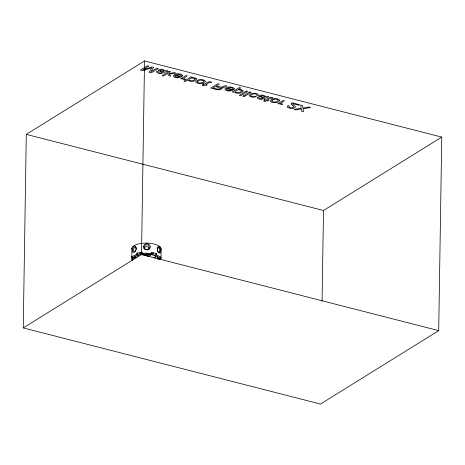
<?xml version="1.0" encoding="UTF-8"?>
<svg xmlns="http://www.w3.org/2000/svg" width="465" height="465" viewBox="0 0 465 465"><rect width="100%" height="100%" fill="white"/><g stroke="black" fill="none" stroke-linecap="round" stroke-linejoin="round"><path stroke-width="0.7" d="M23.25 327.912L26.29 134.362L144.539 60.956L441.75 137.088L438.71 330.638L320.461 404.044L23.25 327.912L141.5 254.506L438.71 330.638M132.165 260.278A14.677 5.76 0.9 0 1 131.88 259.778L131.804 248.45M138.186 255.454L136.797 254.419L136.82 253.129L138.21 254.163L138.186 255.454L135.106 256.064L135.001 257.436L132.066 257.36L132.089 256.07L131.671 257.221M135.001 257.436L135.019 256.145M141.5 254.506L144.539 60.956M157.827 256.721L157.809 258.011L160.634 257.877A14.677 5.76 0.9 0 0 156.484 254.919L156.507 253.628L156.164 253.501A14.677 5.76 0.9 0 0 151.253 252.28L151.23 253.576L149.689 254.535L146.713 253.774L143.633 254.378L142.244 253.344L142.261 252.053L136.82 253.129M157.809 258.011L157.914 256.639L154.938 255.878L154.961 254.588L156.507 253.628M159.832 247.345L159.838 246.677L159.146 246.142A14.677 5.76 0.9 0 0 142.191 243.305A14.677 5.76 0.9 0 0 131.822 249.042M160.745 258.087L160.762 256.796L161 257.767A14.677 5.76 0.9 0 1 160.576 259.214L157.641 259.139M161 257.767L161.14 248.996M322.076 301.105L323.5 210.494L441.75 137.088M137.053 257.157L137.198 255.302L143.453 254.064M141.598 254.169L141.854 255.006M155.612 256.203L155.502 257.604L154.148 257.872M155.606 258.127L155.792 255.773M159.501 251.92L159.233 248.461M159.501 251.96L158.943 252.635L157.885 251.594M159.036 246.671L159.146 246.142C159.698 247.386 160.977 249.228 160.64 251.1A3.145 0.732 85 0 1 160.617 251.914C159.344 256.541 154.63 246.281 159.14 246.712M136.152 249.461C135.827 241.736 130.805 253.948 135.083 251.373M135.995 249.943L135.129 251.321M132.066 257.36L132.077 257.348A14.677 5.76 0.9 0 1 136.774 254.431L136.797 254.419M154.938 255.878L156.484 254.919M157.92 247.665L157.187 248.699L157.275 250.327M157.943 247.653L158.699 247.706L159.268 248.56M147.068 256.308C148.416 256.151 151.328 256.046 151.102 254.128M146.841 249.443C150.242 249.804 149.986 244.491 146.789 244.695C143.627 244.567 143.441 249.717 146.8 249.438M131.897 258.488L134.833 258.563M131.88 259.778L133.054 259.813M151.23 253.576L150.962 253.535A14.677 5.76 0.9 0 0 142.244 253.344M26.29 134.362L323.5 210.494M149.538 254.169L155.618 255.727M159.338 257.843L159.373 257.895A1.122 0.442 0.9 0 1 158.612 258.366L158.42 258.383A1.122 0.442 0.9 0 1 157.164 258.029A1.122 0.442 0.9 0 1 157.908 257.523M133.286 257.389L133.333 257.465A1.122 0.442 0.9 0 0 134.559 257.779A1.122 0.442 0.9 0 0 135.524 257.366A1.122 0.442 0.9 0 0 134.629 256.913M157.74 251.373L157.42 250.722M159.844 247.363L159.838 246.677A14.677 5.76 0.9 0 1 161.082 249.589M160.867 250.17A14.677 5.76 0.9 0 1 160.501 250.74M149.265 254.128A3.371 1.319 0.9 0 1 143.749 254.175M150.863 254.152A4.807 1.889 0.9 0 1 146.667 255.279A4.807 1.889 0.9 0 1 142.162 254.227M144.278 248.112A2.581 2.372 4.5 0 1 149.236 248.641M136.187 248.066C136.809 249.938 132.914 254.942 132.438 251.193A3.145 0.872 -82 0 1 132.455 249.972L132.926 247.706L133.85 246.305A3.627 2.034 88.8 0 1 134.559 246.014L135.681 246.555L136.187 248.066M241.48 90.78L241.48 91.03C240.184 92.797 237.319 93.116 235.488 92.023L235.4 91.419C236.761 89.78 239.934 89.17 241.48 90.78M291.166 103.904L293.758 106.979C292.468 108.171 290.079 107.985 288.759 106.927L289.387 105.962L287.98 105.602L287.318 106.142L287.161 107.049C289.404 108.612 293.293 109.188 295.455 107.206L295.019 106.2L292.898 104.52L292.845 103.701L298.861 105.241L299.669 104.741L292.107 102.806L291.166 103.904M205.344 81.119C204.263 84.159 199.683 83.863 197.096 83.026A3.999 1.569 0.9 0 1 195.823 82.073L195.777 81.701C197.735 78.847 202.984 78.852 205.344 81.119M279.773 100.19C278.692 103.224 274.112 102.928 271.531 102.091A3.999 1.569 0.9 0 1 270.258 101.138L270.206 100.766C272.165 97.912 277.419 97.923 279.773 100.19M182.943 78.539L183.512 79.474L184.663 79.835L185.57 79.271L184.268 78.87L183.925 78.114L187.232 75.94L185.843 75.586L180.745 78.748L182.065 79.085L182.943 78.539M280.145 103.439L280.715 104.375L281.866 104.73L282.772 104.172L281.47 103.765L281.127 103.009L284.435 100.835L283.046 100.481L277.948 103.648L279.267 103.986L280.145 103.439M196.614 78.905C195.428 81.939 189.923 82.224 187.814 80.015L185.273 81.59L183.931 81.247L190.946 76.888L192.225 77.219L191.568 77.62L195.538 77.969L196.614 78.905M143.284 246.671C143.051 250.408 149.399 251.141 150.34 247.653A3.145 2.79 36.1 0 0 150.416 246.834L149.689 245.026L147.951 243.834A3.644 3.598 9.6 0 0 146.894 243.654L144.557 244.433L143.284 246.671M250.838 95.459L250.995 96.028L251.931 96.441L254.994 96.267L256.337 96.61C254.14 97.586 250.961 97.557 249.228 95.767L249.176 95.389C250.984 92.686 255.291 92.797 257.959 94.157A3.325 1.302 0.9 0 1 258.395 94.982L257.918 95.627L256.575 95.284L256.773 94.552L255.175 93.884A2 0.785 0.9 0 0 253.559 93.901L251.745 94.569L250.838 95.459M220.532 88.164C218.887 90.495 215.109 88.1 213.051 87.972L215.44 86.49L220.532 88.164M158.234 70.238L158.298 70.668C166.383 72.552 158.728 74.313 158.193 71.61L156.903 71.279L156.385 72.098C159.867 75.586 163.965 72.04 167.208 71.343L167.836 70.953L166.272 70.546L164.906 70.814C163.418 69.093 159.983 68.646 158.234 70.238M258.935 96.034L259.005 96.458C267.084 98.347 259.429 100.109 258.9 97.406L257.604 97.075L257.087 97.894C260.569 101.382 264.666 97.836 267.91 97.139L268.543 96.743L266.98 96.336L265.608 96.61C264.12 94.889 260.691 94.442 258.935 96.034M243.125 90.867L243.032 91.314C241.015 93.593 236.394 94.168 234.308 91.855L233.633 92.273L232.285 91.931L239.394 87.519L240.783 87.873L238.173 89.489L241.306 89.64L243.125 90.867M195.079 78.957C194.01 80.922 190.592 81.398 188.895 79.899L188.837 79.666C190.086 77.829 193.225 77.452 195.009 78.725L195.079 78.957M182.664 75.621L182.39 76.103L181.03 75.754L180.682 74.848L178.688 74.348L175.793 75.005L181.832 76.551C179.432 78.073 174.724 78.579 173.154 75.871C175.073 73.028 179.99 73.214 182.542 75.097L182.664 75.621M234.325 88.856L234.058 89.338L232.692 88.989L232.343 88.083L230.349 87.577L227.455 88.24L233.494 89.786C231.093 91.303 226.385 91.814 224.816 89.106C226.734 86.258 231.651 86.449 234.209 88.333L234.325 88.856M164 71.064L162.919 71.988L159.85 70.488L161.774 69.953L164 71.064M264.701 96.859L263.62 97.784L260.551 96.284L262.475 95.749L264.701 96.859M222.154 88.46L222.014 88.827C218.672 91.32 214.202 88.524 210.709 88.083L217.701 83.747L219.23 84.136L216.231 85.996L221.706 87.158L225.211 85.665C229.78 85.688 222.95 88.025 221.625 87.763L222.154 88.46M197.584 81.427L197.358 81.95A2.215 0.872 0.9 0 0 198.049 82.625C199.956 83.322 202.659 83.125 203.775 81.23L203.746 80.974C202.002 79.631 199.177 79.974 197.584 81.427M272.019 100.498L271.787 101.015A2.215 0.872 0.9 0 0 272.478 101.69C274.385 102.387 277.094 102.19 278.209 100.295L278.18 100.039C276.437 98.696 273.612 99.045 272.019 100.498M153.613 67.326L150.939 71.813L156.81 68.146L158.263 68.518L151.265 72.86L149.096 72.302L151.788 67.809L142.627 70.645L140.436 70.087L147.428 65.745L148.893 66.117L142.953 69.767L152.102 66.937L153.613 67.326M146.667 243.119L146.208 243.707L146.667 243.119M175.148 75.435L174.753 76.283L175.927 76.958L177.845 77.144L179.728 76.609L175.148 75.435M226.815 88.67L226.414 89.518L227.588 90.193L229.507 90.379L231.39 89.844L226.815 88.67M169.138 71.302L162.145 75.644L163.477 75.987L167.534 73.464L168.923 75.719L170.696 76.173L169.446 74.179L175.968 73.052L174.201 72.598L169.057 73.54L168.557 72.831L170.469 71.645L169.138 71.302M203.339 83.921L202.641 84.357L203.757 84.642L202.333 85.525L203.734 85.886L205.158 85.002L206.472 85.339L207.169 84.903L205.856 84.566L209.18 82.503L210.895 82.596L211.569 82.171C208.994 80.741 206.483 82.787 204.455 84.206L203.339 83.921M246.27 91.064L239.277 95.406L240.661 95.761L247.653 91.419L246.27 91.064M243.712 95.685L242.736 96.29L244.148 96.65L245.119 96.046L243.712 95.685M249.734 91.948L244.66 95.098L246.066 95.459L251.141 92.308L249.734 91.948M264.632 99.626L263.934 100.056L265.05 100.341L263.626 101.225L265.027 101.585L266.451 100.702L267.764 101.039L268.462 100.603L267.148 100.266L270.479 98.202L272.188 98.295L272.862 97.877C270.287 96.441 267.776 98.487 265.748 99.911L264.632 99.626M308.725 107.06L302.802 108.066L302.546 105.479L300.704 105.003L301.163 108.269L293.961 109.415L295.88 109.903L301.436 108.979L301.622 111.373L303.447 111.844L303.064 108.752L310.626 107.549L308.725 107.06M140.523 253.001L140.331 253.018A1.122 0.442 0.9 0 0 139.57 253.489L139.616 253.565A1.122 0.442 0.9 0 0 140.971 253.873A1.122 0.442 0.9 0 0 141.784 253.367A1.122 0.442 0.9 0 0 140.523 253.001M152.02 254.111A1.122 0.442 0.9 0 0 153.735 253.768A1.122 0.442 0.9 0 0 152.078 253.349A1.122 0.442 0.9 0 0 152.02 254.111"/></g></svg>
